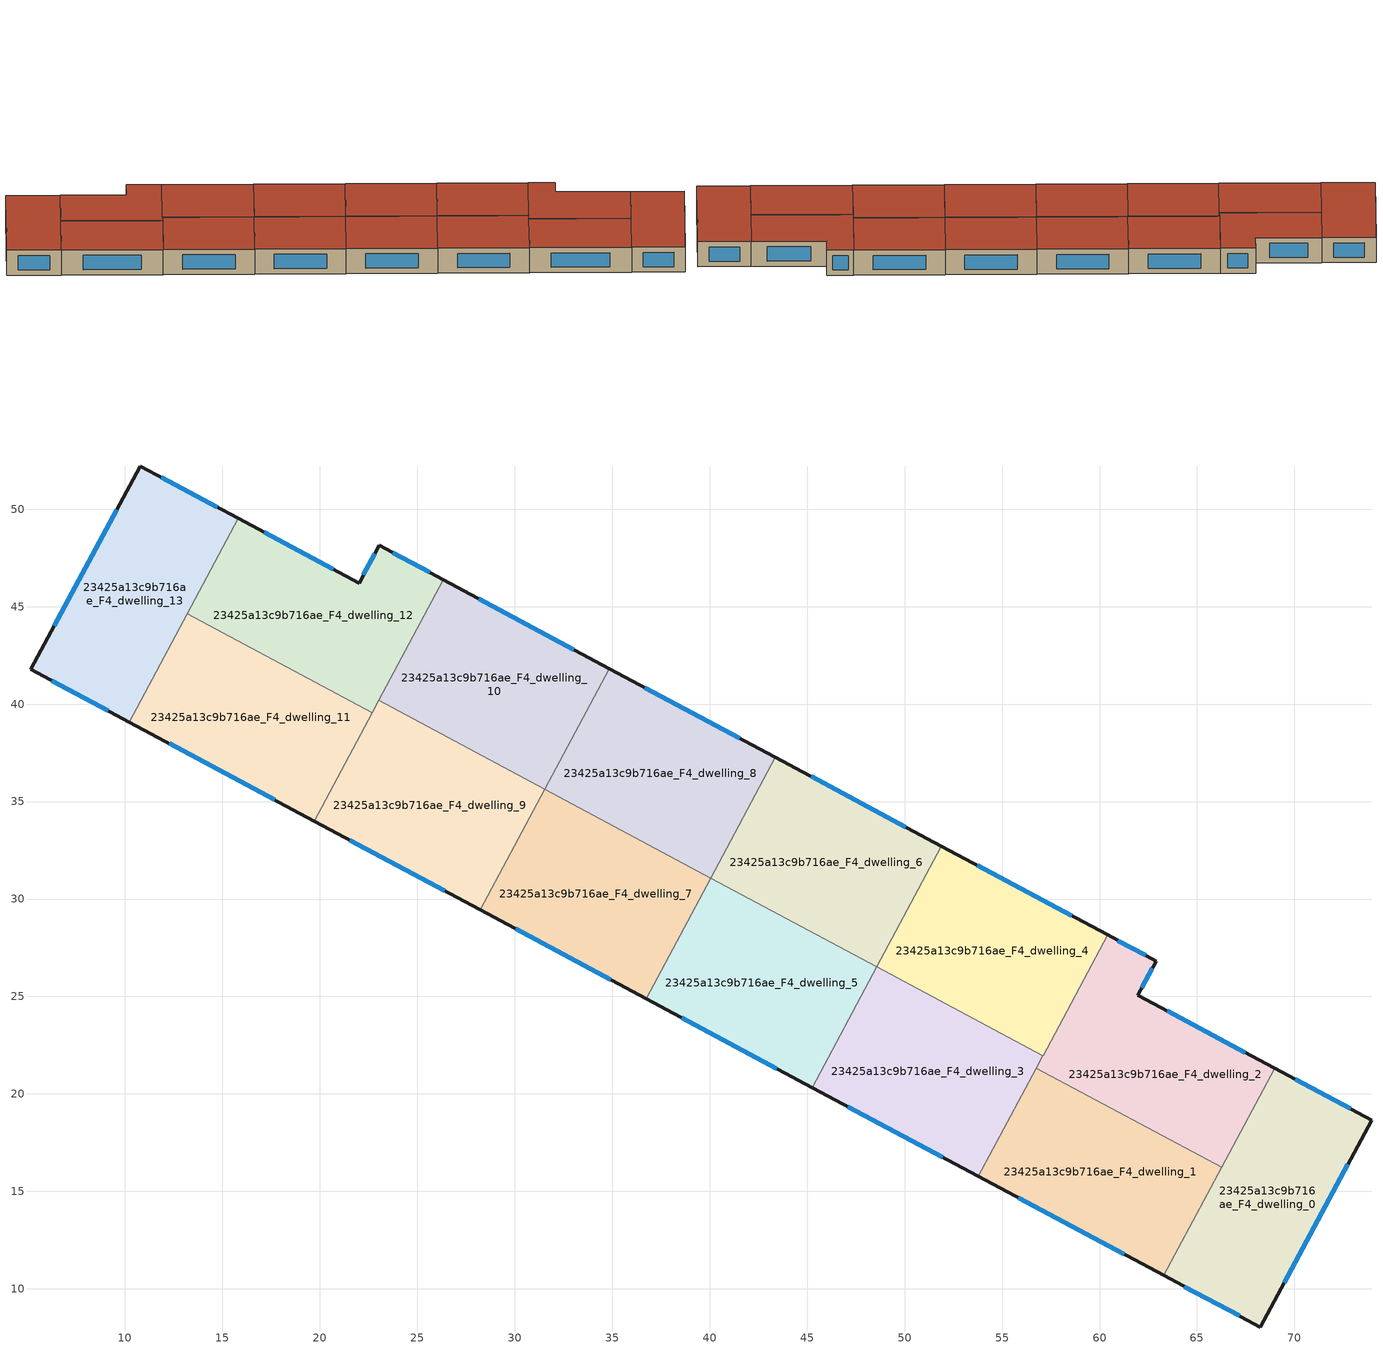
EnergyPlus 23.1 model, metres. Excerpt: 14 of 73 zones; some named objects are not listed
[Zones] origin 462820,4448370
23425a13c9b716ae_F4_dwelling_0
 floor to 23425a13c9b716ae_F3_dwelling_0 (EU_floor_Construction): 73.97,18.66 68.24,8.04 63.3,10.69 68.99,21.32 z12
 wall outside (EU_wall_Construction): 63.3,10.69 68.24,8.04 73.97,18.66 68.99,21.32 z12:15
 wall to 23425a13c9b716ae_F4_dwelling_1 (EU_wall_Construction): 66.27,16.23 63.3,10.69 z12:15
 wall to 23425a13c9b716ae_F4_dwelling_2 (EU_wall_Construction): 68.99,21.32 66.27,16.23 z12:15
 window (EU_Window_Construction): 72.9,19.23 70.05,20.75 / 69.47,10.32 72.74,16.39 / 64.36,10.12 67.18,8.61 z12.64:14.36
 roof outside (EU_roof_Construction): 68.24,8.04 73.97,18.66 68.99,21.32 63.3,10.69 z15
23425a13c9b716ae_F4_dwelling_1
 floor to 23425a13c9b716ae_F3_dwelling_1 (EU_floor_Construction): 66.27,16.23 63.3,10.69 53.79,15.77 56.76,21.32 z12
 wall outside (EU_wall_Construction): 53.79,15.77 63.3,10.69 z12:15
 wall to 23425a13c9b716ae_F4_dwelling_2 (EU_wall_Construction): 66.27,16.23 56.76,21.32 z12:15
 wall to 23425a13c9b716ae_F4_dwelling_3 (EU_wall_Construction): 56.76,21.32 53.79,15.77 z12:15
 window (EU_Window_Construction): 55.83,14.68 61.26,11.78 z12.64:14.36
 roof outside (EU_roof_Construction): 63.3,10.69 66.27,16.23 56.76,21.32 53.79,15.77 z15
23425a13c9b716ae_F4_dwelling_10
 floor to 23425a13c9b716ae_F3_dwelling_10 (EU_floor_Construction): 34.86,41.82 31.54,35.63 23.03,40.19 26.34,46.38 z12
 wall outside (EU_wall_Construction): 34.86,41.82 26.34,46.38 z12:15
 wall to 23425a13c9b716ae_F4_dwelling_8 (EU_wall_Construction): 31.54,35.63 34.86,41.82 z12:15
 wall to 23425a13c9b716ae_F4_dwelling_9 (EU_wall_Construction): 23.03,40.19 31.54,35.63 z12:15
 wall to 23425a13c9b716ae_F4_dwelling_12 (EU_wall_Construction): 26.34,46.38 23.03,40.19 z12:15
 window (EU_Window_Construction): 33.03,42.8 28.16,45.4 z12.64:14.36
 roof outside (EU_roof_Construction): 31.54,35.63 34.86,41.82 26.34,46.38 23.03,40.19 z15
23425a13c9b716ae_F4_dwelling_11
 floor to 23425a13c9b716ae_F3_dwelling_11 (EU_floor_Construction): 22.69,39.56 19.72,34 10.23,39.07 13.21,44.63 z12
 wall outside (EU_wall_Construction): 10.23,39.07 19.72,34 z12:15
 wall to 23425a13c9b716ae_F4_dwelling_12 (EU_wall_Construction): 22.69,39.56 13.21,44.63 z12:15
 wall to 23425a13c9b716ae_F4_dwelling_13 (EU_wall_Construction): 13.21,44.63 10.23,39.07 z12:15
 wall to 23425a13c9b716ae_F4_dwelling_9 (EU_wall_Construction): 19.72,34 22.69,39.56 z12:15
 window (EU_Window_Construction): 12.26,37.98 17.68,35.08 z12.64:14.36
 roof outside (EU_roof_Construction): 19.72,34 22.69,39.56 13.21,44.63 10.23,39.07 z15
23425a13c9b716ae_F4_dwelling_12
 floor to 23425a13c9b716ae_F3_dwelling_12 (EU_floor_Construction): 26.34,46.38 22.69,39.56 13.21,44.63 15.83,49.53 22.02,46.21 23.05,48.14 z12
 wall outside (EU_wall_Construction): 26.34,46.38 23.05,48.14 22.02,46.21 15.83,49.53 z12:15
 wall to 23425a13c9b716ae_F4_dwelling_13 (EU_wall_Construction): 15.83,49.53 13.21,44.63 z12:15
 wall to 23425a13c9b716ae_F4_dwelling_9 (EU_wall_Construction): 22.69,39.56 23.03,40.19 z12:15
 window (EU_Window_Construction): 20.69,46.92 17.15,48.82 / 22.83,47.72 22.24,46.62 / 25.63,46.75 23.75,47.76 z12.64:14.36
 roof outside (EU_roof_Construction): 22.69,39.56 26.34,46.38 23.05,48.14 22.02,46.21 15.83,49.53 13.21,44.63 z15
23425a13c9b716ae_F4_dwelling_13
 floor to 23425a13c9b716ae_F3_dwelling_13 (EU_floor_Construction): 15.83,49.53 10.23,39.07 5.17,41.78 10.8,52.21 z12
 wall outside (EU_wall_Construction): 15.83,49.53 10.8,52.21 5.17,41.78 10.23,39.07 z12:15
 window (EU_Window_Construction): 9.59,49.98 6.38,44.01 / 14.75,50.1 11.88,51.64 / 6.26,41.2 9.15,39.65 z12.64:14.36
 roof outside (EU_roof_Construction): 10.23,39.07 15.83,49.53 10.8,52.21 5.17,41.78 z15
23425a13c9b716ae_F4_dwelling_2
 floor to 23425a13c9b716ae_F3_dwelling_2 (EU_floor_Construction): 62.91,26.82 61.97,25.07 68.99,21.32 66.27,16.23 56.76,21.32 60.41,28.16 z12
 wall outside (EU_wall_Construction): 68.99,21.32 61.97,25.07 62.91,26.82 60.41,28.16 z12:15
 wall to 23425a13c9b716ae_F4_dwelling_4 (EU_wall_Construction): 60.41,28.16 57.1,21.96 z12:15
 wall to 23425a13c9b716ae_F4_dwelling_3 (EU_wall_Construction): 57.1,21.96 56.76,21.32 z12:15
 window (EU_Window_Construction): 62.38,27.11 60.95,27.87 / 62.17,25.44 62.71,26.44 / 67.48,22.12 63.47,24.27 z12.64:14.36
 roof outside (EU_roof_Construction): 66.27,16.23 68.99,21.32 61.97,25.07 62.91,26.82 60.41,28.16 56.76,21.32 z15
23425a13c9b716ae_F4_dwelling_3
 floor to 23425a13c9b716ae_F3_dwelling_3 (EU_floor_Construction): 57.1,21.96 53.79,15.77 45.27,20.33 48.58,26.52 z12
 wall outside (EU_wall_Construction): 45.27,20.33 53.79,15.77 z12:15
 wall to 23425a13c9b716ae_F4_dwelling_4 (EU_wall_Construction): 57.1,21.96 48.58,26.52 z12:15
 wall to 23425a13c9b716ae_F4_dwelling_5 (EU_wall_Construction): 48.58,26.52 45.27,20.33 z12:15
 window (EU_Window_Construction): 47.1,19.35 51.97,16.75 z12.64:14.36
 roof outside (EU_roof_Construction): 53.79,15.77 57.1,21.96 48.58,26.52 45.27,20.33 z15
23425a13c9b716ae_F4_dwelling_4
 floor to 23425a13c9b716ae_F3_dwelling_4 (EU_floor_Construction): 60.41,28.16 57.1,21.96 48.58,26.52 51.89,32.71 z12
 wall outside (EU_wall_Construction): 60.41,28.16 51.89,32.71 z12:15
 wall to 23425a13c9b716ae_F4_dwelling_6 (EU_wall_Construction): 51.89,32.71 48.58,26.52 z12:15
 window (EU_Window_Construction): 58.59,29.13 53.72,31.74 z12.64:14.36
 roof outside (EU_roof_Construction): 57.1,21.96 60.41,28.16 51.89,32.71 48.58,26.52 z15
23425a13c9b716ae_F4_dwelling_5
 floor to 23425a13c9b716ae_F3_dwelling_5 (EU_floor_Construction): 48.58,26.52 45.27,20.33 36.75,24.89 40.06,31.08 z12
 wall outside (EU_wall_Construction): 36.75,24.89 45.27,20.33 z12:15
 wall to 23425a13c9b716ae_F4_dwelling_7 (EU_wall_Construction): 40.06,31.08 36.75,24.89 z12:15
 wall to 23425a13c9b716ae_F4_dwelling_6 (EU_wall_Construction): 48.58,26.52 40.06,31.08 z12:15
 window (EU_Window_Construction): 38.58,23.91 43.45,21.31 z12.64:14.36
 roof outside (EU_roof_Construction): 45.27,20.33 48.58,26.52 40.06,31.08 36.75,24.89 z15
23425a13c9b716ae_F4_dwelling_6
 floor to 23425a13c9b716ae_F3_dwelling_6 (EU_floor_Construction): 51.89,32.71 48.58,26.52 40.06,31.08 43.38,37.27 z12
 wall outside (EU_wall_Construction): 51.89,32.71 43.38,37.27 z12:15
 wall to 23425a13c9b716ae_F4_dwelling_8 (EU_wall_Construction): 43.38,37.27 40.06,31.08 z12:15
 window (EU_Window_Construction): 50.07,33.69 45.2,36.29 z12.64:14.36
 roof outside (EU_roof_Construction): 48.58,26.52 51.89,32.71 43.38,37.27 40.06,31.08 z15
23425a13c9b716ae_F4_dwelling_7
 floor to 23425a13c9b716ae_F3_dwelling_7 (EU_floor_Construction): 40.06,31.08 36.75,24.89 28.23,29.44 31.54,35.63 z12
 wall outside (EU_wall_Construction): 28.23,29.44 36.75,24.89 z12:15
 wall to 23425a13c9b716ae_F4_dwelling_9 (EU_wall_Construction): 31.54,35.63 28.23,29.44 z12:15
 wall to 23425a13c9b716ae_F4_dwelling_8 (EU_wall_Construction): 40.06,31.08 31.54,35.63 z12:15
 window (EU_Window_Construction): 30.06,28.47 34.93,25.86 z12.64:14.36
 roof outside (EU_roof_Construction): 36.75,24.89 40.06,31.08 31.54,35.63 28.23,29.44 z15
23425a13c9b716ae_F4_dwelling_8
 floor to 23425a13c9b716ae_F3_dwelling_8 (EU_floor_Construction): 43.38,37.27 40.06,31.08 31.54,35.63 34.86,41.82 z12
 wall outside (EU_wall_Construction): 43.38,37.27 34.86,41.82 z12:15
 window (EU_Window_Construction): 41.55,38.24 36.68,40.85 z12.64:14.36
 roof outside (EU_roof_Construction): 40.06,31.08 43.38,37.27 34.86,41.82 31.54,35.63 z15
23425a13c9b716ae_F4_dwelling_9
 floor to 23425a13c9b716ae_F3_dwelling_9 (EU_floor_Construction): 31.54,35.63 28.23,29.44 19.72,34 23.03,40.19 z12
 wall outside (EU_wall_Construction): 19.72,34 28.23,29.44 z12:15
 window (EU_Window_Construction): 21.54,33.02 26.41,30.42 z12.64:14.36
 roof outside (EU_roof_Construction): 28.23,29.44 31.54,35.63 23.03,40.19 19.72,34 z15
[Building]
EU S2 Campaign: North Axis=0; Terrain=City; Solar Distribution=FullExterior
[Site:Location]
Yerevan-Zvartnots.Intl.AP: Latitude=40.15; Longitude=44.383; Time Zone=4; Elevation=854
[SizingPeriod:WeatherFileDays]
AnnualSizingPeriod: Begin Month=1; Begin Day of Month=1; End Month=12; End Day of Month=31; Day of Week for Start Day=Monday; Use Weather File Daylight Saving Period=No; Use Weather File Rain and Snow Indicators=No
[MATERIAL]
EU_InternalMass_Material: Roughness=MediumRough; Thickness=0.1; Conductivity=1; Density=1800; Specific Heat=900; Thermal Absorptance=0.9; Solar Absorptance=0.7; Visible Absorptance=0.7
[MATERIAL:NOMASS] Roughness=MediumRough; Thermal Absorptance=0.9; Solar Absorptance=0.7; Visible Absorptance=0.7
Name | Thermal Resistance
EU_wall_NoMass | 1.05043
EU_roof_NoMass | 1.45357
EU_floor_NoMass | 0.478065
[WINDOWMATERIAL:SIMPLEGLAZINGSYSTEM]
EU_Window_SimpleGlazing: UFactor=2.5566; Solar Heat Gain Coefficient=0.75; Visible Transmittance=0.75
[CONSTRUCTION]
EU_wall_Construction: EU_wall_NoMass
EU_roof_Construction: EU_roof_NoMass
EU_floor_Construction: EU_floor_NoMass
EU_Window_Construction: EU_Window_SimpleGlazing
EU_InternalMass_Construction: EU_InternalMass_Material
[ZONE] Type=1; Multiplier=1; Ceiling Height=autocalculate; Floor Area=autocalculate; Part of Total Floor Area=Yes
Name | Volume
23425a13c9b716ae_F4_dwelling_0 | 203.448
23425a13c9b716ae_F4_dwelling_1 | 203.471
23425a13c9b716ae_F4_dwelling_10 | 203.46
23425a13c9b716ae_F4_dwelling_11 | 203.457
23425a13c9b716ae_F4_dwelling_12 | 203.467
23425a13c9b716ae_F4_dwelling_13 | 203.44
23425a13c9b716ae_F4_dwelling_2 | 203.45
23425a13c9b716ae_F4_dwelling_3 | 203.459
23425a13c9b716ae_F4_dwelling_4 | 203.442
23425a13c9b716ae_F4_dwelling_5 | 203.453
23425a13c9b716ae_F4_dwelling_6 | 203.479
23425a13c9b716ae_F4_dwelling_7 | 203.437
23425a13c9b716ae_F4_dwelling_8 | 203.478
23425a13c9b716ae_F4_dwelling_9 | 203.439
[INTERNALMASS] Construction=EU_InternalMass_Construction
Name | Zone or ZoneList | Surface Area
23425a13c9b716ae_F4_dwelling_0_EU_InternalMass | 23425a13c9b716ae_F4_dwelling_0 | 67.8163
23425a13c9b716ae_F4_dwelling_1_EU_InternalMass | 23425a13c9b716ae_F4_dwelling_1 | 67.8231
23425a13c9b716ae_F4_dwelling_2_EU_InternalMass | 23425a13c9b716ae_F4_dwelling_2 | 67.817
23425a13c9b716ae_F4_dwelling_3_EU_InternalMass | 23425a13c9b716ae_F4_dwelling_3 | 67.8199
23425a13c9b716ae_F4_dwelling_4_EU_InternalMass | 23425a13c9b716ae_F4_dwelling_4 | 67.8161
23425a13c9b716ae_F4_dwelling_5_EU_InternalMass | 23425a13c9b716ae_F4_dwelling_5 | 67.8164
23425a13c9b716ae_F4_dwelling_6_EU_InternalMass | 23425a13c9b716ae_F4_dwelling_6 | 67.8249
23425a13c9b716ae_F4_dwelling_7_EU_InternalMass | 23425a13c9b716ae_F4_dwelling_7 | 67.8122
23425a13c9b716ae_F4_dwelling_8_EU_InternalMass | 23425a13c9b716ae_F4_dwelling_8 | 67.8249
23425a13c9b716ae_F4_dwelling_9_EU_InternalMass | 23425a13c9b716ae_F4_dwelling_9 | 67.8141
23425a13c9b716ae_F4_dwelling_10_EU_InternalMass | 23425a13c9b716ae_F4_dwelling_10 | 67.8169
23425a13c9b716ae_F4_dwelling_11_EU_InternalMass | 23425a13c9b716ae_F4_dwelling_11 | 67.8201
23425a13c9b716ae_F4_dwelling_12_EU_InternalMass | 23425a13c9b716ae_F4_dwelling_12 | 67.8223
23425a13c9b716ae_F4_dwelling_13_EU_InternalMass | 23425a13c9b716ae_F4_dwelling_13 | 67.8134
[OTHEREQUIPMENT] Fuel Type=Electricity; Design Level Calculation Method=Watts/Area; Power per Zone Floor Area=1; Fraction Latent=0; Fraction Radiant=0; Fraction Lost=0; Carbon Dioxide Generation Rate=0; EndUse Subcategory=EU_Step8_InternalGains
Name | Zone or ZoneList or Space or SpaceList | Schedule
EU_Step8_InternalGain_23425a13c9b716ae_F4_dwelling_0_f000 | 23425a13c9b716ae_F4_dwelling_0 | EU_Step8_GainSchedule_23425a13c9b716ae_F4_dwelling_0_f000
EU_Step8_InternalGain_23425a13c9b716ae_F4_dwelling_1_f000 | 23425a13c9b716ae_F4_dwelling_1 | EU_Step8_GainSchedule_23425a13c9b716ae_F4_dwelling_1_f000
EU_Step8_InternalGain_23425a13c9b716ae_F4_dwelling_2_f000 | 23425a13c9b716ae_F4_dwelling_2 | EU_Step8_GainSchedule_23425a13c9b716ae_F4_dwelling_2_f000
EU_Step8_InternalGain_23425a13c9b716ae_F4_dwelling_3_f000 | 23425a13c9b716ae_F4_dwelling_3 | EU_Step8_GainSchedule_23425a13c9b716ae_F4_dwelling_3_f000
EU_Step8_InternalGain_23425a13c9b716ae_F4_dwelling_4_f000 | 23425a13c9b716ae_F4_dwelling_4 | EU_Step8_GainSchedule_23425a13c9b716ae_F4_dwelling_4_f000
EU_Step8_InternalGain_23425a13c9b716ae_F4_dwelling_5_f000 | 23425a13c9b716ae_F4_dwelling_5 | EU_Step8_GainSchedule_23425a13c9b716ae_F4_dwelling_5_f000
EU_Step8_InternalGain_23425a13c9b716ae_F4_dwelling_6_f000 | 23425a13c9b716ae_F4_dwelling_6 | EU_Step8_GainSchedule_23425a13c9b716ae_F4_dwelling_6_f000
EU_Step8_InternalGain_23425a13c9b716ae_F4_dwelling_7_f000 | 23425a13c9b716ae_F4_dwelling_7 | EU_Step8_GainSchedule_23425a13c9b716ae_F4_dwelling_7_f000
EU_Step8_InternalGain_23425a13c9b716ae_F4_dwelling_8_f000 | 23425a13c9b716ae_F4_dwelling_8 | EU_Step8_GainSchedule_23425a13c9b716ae_F4_dwelling_8_f000
EU_Step8_InternalGain_23425a13c9b716ae_F4_dwelling_9_f000 | 23425a13c9b716ae_F4_dwelling_9 | EU_Step8_GainSchedule_23425a13c9b716ae_F4_dwelling_9_f000
EU_Step8_InternalGain_23425a13c9b716ae_F4_dwelling_10_f000 | 23425a13c9b716ae_F4_dwelling_10 | EU_Step8_GainSchedule_23425a13c9b716ae_F4_dwelling_10_f000
EU_Step8_InternalGain_23425a13c9b716ae_F4_dwelling_11_f000 | 23425a13c9b716ae_F4_dwelling_11 | EU_Step8_GainSchedule_23425a13c9b716ae_F4_dwelling_11_f000
EU_Step8_InternalGain_23425a13c9b716ae_F4_dwelling_12_f000 | 23425a13c9b716ae_F4_dwelling_12 | EU_Step8_GainSchedule_23425a13c9b716ae_F4_dwelling_12_f000
EU_Step8_InternalGain_23425a13c9b716ae_F4_dwelling_13_f000 | 23425a13c9b716ae_F4_dwelling_13 | EU_Step8_GainSchedule_23425a13c9b716ae_F4_dwelling_13_f000
[ZONEVENTILATION:DESIGNFLOWRATE] Schedule=EU_AlwaysOn; Design Flow Rate Calculation Method=AirChanges/Hour; Air Changes per Hour=0.557805; Ventilation Type=Natural; Fan Pressure Rise=0; Fan Total Efficiency=1; Constant Term Coefficient=1; Temperature Term Coefficient=0; Velocity Term Coefficient=0; Velocity Squared Term Coefficient=0; Minimum Indoor Temperature=-100; Maximum Indoor Temperature=100; Delta Temperature=-100; Minimum Outdoor Temperature=-100; Maximum Outdoor Temperature=100; Maximum Wind Speed=40
Name | Zone or ZoneList or Space or SpaceList
EU_ConstantAir_23425a13c9b716ae_F4_dwelling_0 | 23425a13c9b716ae_F4_dwelling_0
EU_ConstantAir_23425a13c9b716ae_F4_dwelling_1 | 23425a13c9b716ae_F4_dwelling_1
EU_ConstantAir_23425a13c9b716ae_F4_dwelling_2 | 23425a13c9b716ae_F4_dwelling_2
EU_ConstantAir_23425a13c9b716ae_F4_dwelling_3 | 23425a13c9b716ae_F4_dwelling_3
EU_ConstantAir_23425a13c9b716ae_F4_dwelling_4 | 23425a13c9b716ae_F4_dwelling_4
EU_ConstantAir_23425a13c9b716ae_F4_dwelling_5 | 23425a13c9b716ae_F4_dwelling_5
EU_ConstantAir_23425a13c9b716ae_F4_dwelling_6 | 23425a13c9b716ae_F4_dwelling_6
EU_ConstantAir_23425a13c9b716ae_F4_dwelling_7 | 23425a13c9b716ae_F4_dwelling_7
EU_ConstantAir_23425a13c9b716ae_F4_dwelling_8 | 23425a13c9b716ae_F4_dwelling_8
EU_ConstantAir_23425a13c9b716ae_F4_dwelling_9 | 23425a13c9b716ae_F4_dwelling_9
EU_ConstantAir_23425a13c9b716ae_F4_dwelling_10 | 23425a13c9b716ae_F4_dwelling_10
EU_ConstantAir_23425a13c9b716ae_F4_dwelling_11 | 23425a13c9b716ae_F4_dwelling_11
EU_ConstantAir_23425a13c9b716ae_F4_dwelling_12 | 23425a13c9b716ae_F4_dwelling_12
EU_ConstantAir_23425a13c9b716ae_F4_dwelling_13 | 23425a13c9b716ae_F4_dwelling_13
[HVACTEMPLATE:ZONE:IDEALLOADSAIRSYSTEM] System Availability Schedule=EU_AlwaysOn; Maximum Heating Supply Air Temperature=50; Minimum Cooling Supply Air Temperature=13; Maximum Heating Supply Air Humidity Ratio=0.0156; Minimum Cooling Supply Air Humidity Ratio=0.0077; Heating Limit=NoLimit; Cooling Limit=NoLimit; Heating Availability Schedule=EU_AlwaysOn; Cooling Availability Schedule=EU_CoolingOff; Dehumidification Control Type=ConstantSensibleHeatRatio; Cooling Sensible Heat Ratio=0.7; Dehumidification Setpoint=60; Humidification Control Type=None; Humidification Setpoint=30; Outdoor Air Method=None; Outdoor Air Flow Rate per Person=0.00944; Outdoor Air Flow Rate per Zone Floor Area=0; Outdoor Air Flow Rate per Zone=0; Demand Controlled Ventilation Type=None; Outdoor Air Economizer Type=NoEconomizer; Heat Recovery Type=None; Sensible Heat Recovery Effectiveness=0.7; Latent Heat Recovery Effectiveness=0.65
Name | Template Thermostat
23425a13c9b716ae_F4_dwelling_0 | EU_HeatOnly_23425a13c9b716ae_F4_dwelling_0
23425a13c9b716ae_F4_dwelling_1 | EU_HeatOnly_23425a13c9b716ae_F4_dwelling_1
23425a13c9b716ae_F4_dwelling_2 | EU_HeatOnly_23425a13c9b716ae_F4_dwelling_2
23425a13c9b716ae_F4_dwelling_3 | EU_HeatOnly_23425a13c9b716ae_F4_dwelling_3
23425a13c9b716ae_F4_dwelling_4 | EU_HeatOnly_23425a13c9b716ae_F4_dwelling_4
23425a13c9b716ae_F4_dwelling_5 | EU_HeatOnly_23425a13c9b716ae_F4_dwelling_5
23425a13c9b716ae_F4_dwelling_6 | EU_HeatOnly_23425a13c9b716ae_F4_dwelling_6
23425a13c9b716ae_F4_dwelling_7 | EU_HeatOnly_23425a13c9b716ae_F4_dwelling_7
23425a13c9b716ae_F4_dwelling_8 | EU_HeatOnly_23425a13c9b716ae_F4_dwelling_8
23425a13c9b716ae_F4_dwelling_9 | EU_HeatOnly_23425a13c9b716ae_F4_dwelling_9
23425a13c9b716ae_F4_dwelling_10 | EU_HeatOnly_23425a13c9b716ae_F4_dwelling_10
23425a13c9b716ae_F4_dwelling_11 | EU_HeatOnly_23425a13c9b716ae_F4_dwelling_11
23425a13c9b716ae_F4_dwelling_12 | EU_HeatOnly_23425a13c9b716ae_F4_dwelling_12
23425a13c9b716ae_F4_dwelling_13 | EU_HeatOnly_23425a13c9b716ae_F4_dwelling_13
[SIZING:ZONE] Zone Cooling Design Supply Air Temperature Input Method=SupplyAirTemperature; Zone Cooling Design Supply Air Temperature=13; Zone Heating Design Supply Air Temperature Input Method=SupplyAirTemperature; Zone Heating Design Supply Air Temperature=50; Zone Cooling Design Supply Air Humidity Ratio=0.008; Zone Heating Design Supply Air Humidity Ratio=0.008; Cooling Design Air Flow Method=DesignDay; Cooling Design Air Flow Rate=0; Cooling Minimum Air Flow per Zone Floor Area=0.000762; Cooling Minimum Air Flow=0; Cooling Minimum Air Flow Fraction=0.2; Heating Design Air Flow Method=DesignDay; Heating Design Air Flow Rate=0; Heating Maximum Air Flow per Zone Floor Area=0.002032; Heating Maximum Air Flow=0.141576; Heating Maximum Air Flow Fraction=0.3; Account for Dedicated Outdoor Air System=No; Dedicated Outdoor Air System Control Strategy=NeutralSupplyAir; Dedicated Outdoor Air Low Setpoint Temperature for Design=autosize; Dedicated Outdoor Air High Setpoint Temperature for Design=autosize; Zone Load Sizing Method=Sensible Load Only No Latent Load; Zone Latent Cooling Design Supply Air Humidity Ratio Input Method=HumidityRatioDifference; Zone Cooling Design Supply Air Humidity Ratio Difference=0.005; Zone Latent Heating Design Supply Air Humidity Ratio Input Method=HumidityRatioDifference; Zone Humidification Design Supply Air Humidity Ratio Difference=0.005
23425a13c9b716ae_F4_dwelling_0; 23425a13c9b716ae_F4_dwelling_1; 23425a13c9b716ae_F4_dwelling_2; 23425a13c9b716ae_F4_dwelling_3; 23425a13c9b716ae_F4_dwelling_4; 23425a13c9b716ae_F4_dwelling_5; 23425a13c9b716ae_F4_dwelling_6; 23425a13c9b716ae_F4_dwelling_7; 23425a13c9b716ae_F4_dwelling_8; 23425a13c9b716ae_F4_dwelling_9; 23425a13c9b716ae_F4_dwelling_10; 23425a13c9b716ae_F4_dwelling_11; 23425a13c9b716ae_F4_dwelling_12; 23425a13c9b716ae_F4_dwelling_13
[SCHEDULE:CONSTANT]
Name | Hourly Value
EU_AlwaysOn | 1
EU_CoolingOff | 0
[SCHEDULE:FILE] Column Number=1; Rows to Skip at Top=0; Number of Hours of Data=8760; Column Separator=Comma; Interpolate to Timestep=No; Minutes per Item=60; Adjust Schedule for Daylight Savings=Yes
Name | File
EU_Step8_GainSchedule_23425a13c9b716ae_F4_dwelling_0_f000 | ../../schedules/23425a13c9b716ae/23425a13c9b716ae_F4_dwelling_0_f000_gain.csv
EU_Step8_GainSchedule_23425a13c9b716ae_F4_dwelling_1_f000 | ../../schedules/23425a13c9b716ae/23425a13c9b716ae_F4_dwelling_1_f000_gain.csv
EU_Step8_GainSchedule_23425a13c9b716ae_F4_dwelling_2_f000 | ../../schedules/23425a13c9b716ae/23425a13c9b716ae_F4_dwelling_2_f000_gain.csv
EU_Step8_GainSchedule_23425a13c9b716ae_F4_dwelling_3_f000 | ../../schedules/23425a13c9b716ae/23425a13c9b716ae_F4_dwelling_3_f000_gain.csv
EU_Step8_GainSchedule_23425a13c9b716ae_F4_dwelling_4_f000 | ../../schedules/23425a13c9b716ae/23425a13c9b716ae_F4_dwelling_4_f000_gain.csv
EU_Step8_GainSchedule_23425a13c9b716ae_F4_dwelling_5_f000 | ../../schedules/23425a13c9b716ae/23425a13c9b716ae_F4_dwelling_5_f000_gain.csv
EU_Step8_GainSchedule_23425a13c9b716ae_F4_dwelling_6_f000 | ../../schedules/23425a13c9b716ae/23425a13c9b716ae_F4_dwelling_6_f000_gain.csv
EU_Step8_GainSchedule_23425a13c9b716ae_F4_dwelling_7_f000 | ../../schedules/23425a13c9b716ae/23425a13c9b716ae_F4_dwelling_7_f000_gain.csv
EU_Step8_GainSchedule_23425a13c9b716ae_F4_dwelling_8_f000 | ../../schedules/23425a13c9b716ae/23425a13c9b716ae_F4_dwelling_8_f000_gain.csv
EU_Step8_GainSchedule_23425a13c9b716ae_F4_dwelling_9_f000 | ../../schedules/23425a13c9b716ae/23425a13c9b716ae_F4_dwelling_9_f000_gain.csv
EU_Step8_GainSchedule_23425a13c9b716ae_F4_dwelling_10_f000 | ../../schedules/23425a13c9b716ae/23425a13c9b716ae_F4_dwelling_10_f000_gain.csv
EU_Step8_GainSchedule_23425a13c9b716ae_F4_dwelling_11_f000 | ../../schedules/23425a13c9b716ae/23425a13c9b716ae_F4_dwelling_11_f000_gain.csv
EU_Step8_GainSchedule_23425a13c9b716ae_F4_dwelling_12_f000 | ../../schedules/23425a13c9b716ae/23425a13c9b716ae_F4_dwelling_12_f000_gain.csv
EU_Step8_GainSchedule_23425a13c9b716ae_F4_dwelling_13_f000 | ../../schedules/23425a13c9b716ae/23425a13c9b716ae_F4_dwelling_13_f000_gain.csv
